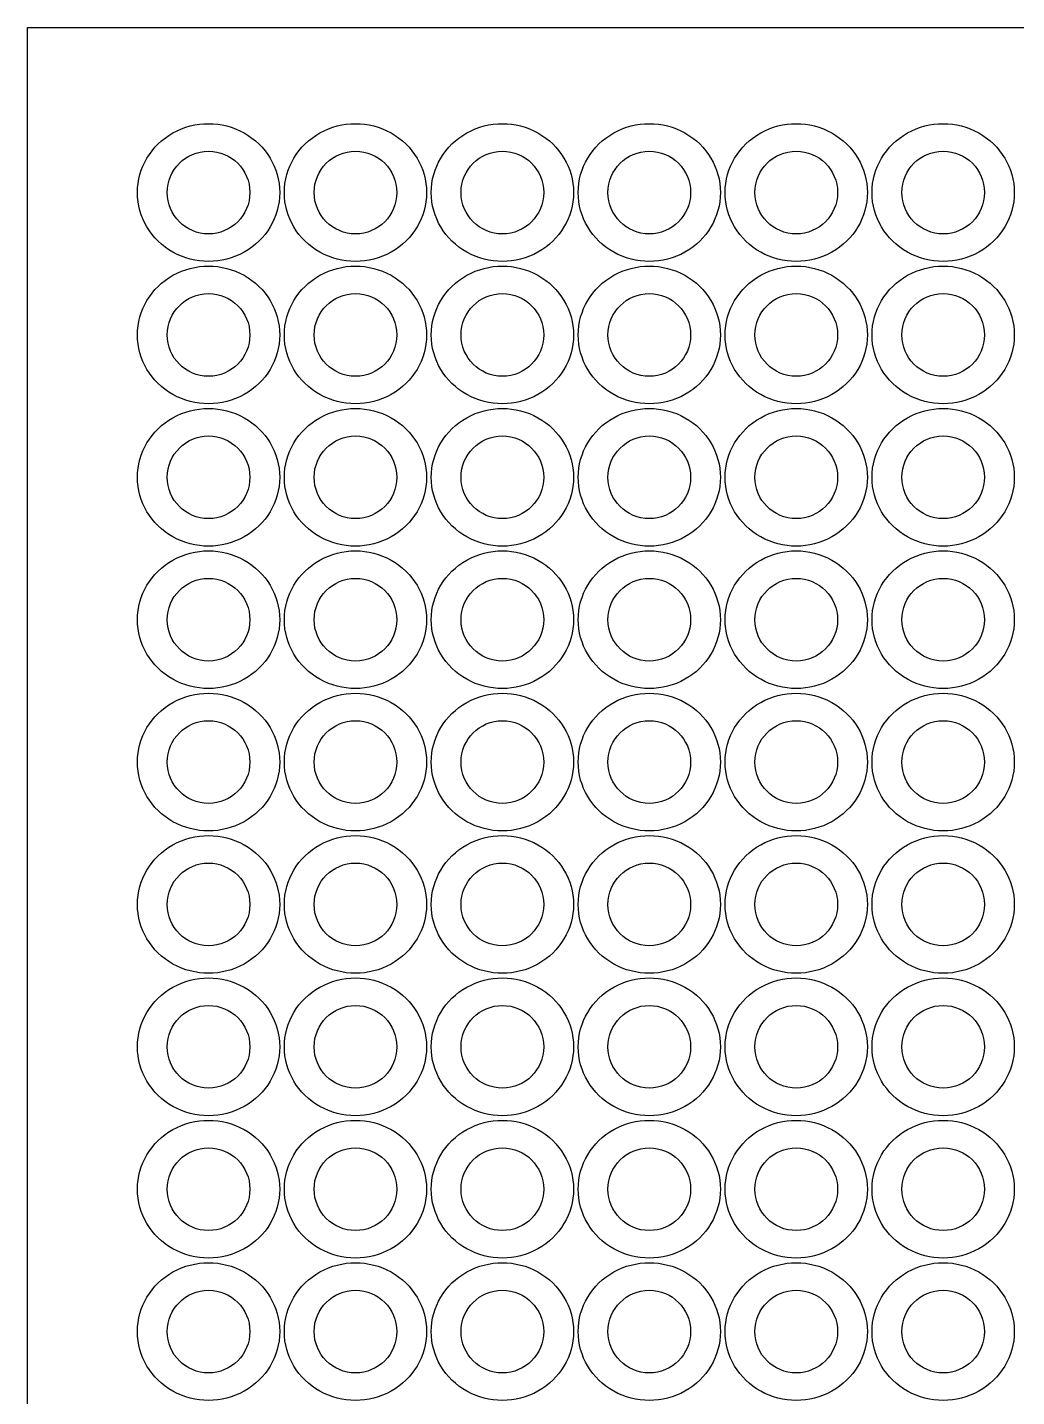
# Model space of a CAD drawing. Extents: x -40 to 224, y -344 to 113.
# Drawn here: x 25 to 132.7, y -193.2 to -44.1 of the extents above; entities that cross this region are included whole.
import ezdxf

# ---------------------------------------------------------------- set-up
doc = ezdxf.new("R2010")
doc.units = 0
doc.layers.add('Capa_1', color=7, linetype='CONTINUOUS')

msp = doc.modelspace()

# ---------------------------------------------------------------- linework, layer by layer
at = {"layer": 'Capa_1', "color": 7}
for points in [[(25, -44.12762), (224.46117, -44.12762), (224.46117, -343.5888), (25, -343.5888)], [(52.476584, -62.108214)], [(52.476584, -62.108214)], [(68.476584, -62.108214)], [(84.476584, -62.108214)], [(100.476584, -62.108214)], [(116.476584, -62.108214)], [(132.476584, -62.108214)], [(52.476584, -77.608214)], [(68.476584, -77.608214)], [(84.476584, -77.608214)], [(100.476584, -77.608214)], [(116.476584, -77.608214)], [(132.476584, -77.608214)], [(52.476584, -93.108214)], [(68.476584, -93.108214)], [(84.476584, -93.108214)], [(100.476584, -93.108214)], [(116.476584, -93.108214)], [(132.476584, -93.108214)], [(52.476584, -108.608214)], [(68.476584, -108.608214)], [(84.476584, -108.608214)], [(100.476584, -108.608214)], [(116.476584, -108.608214)], [(132.476584, -108.608214)], [(52.476584, -124.108214)], [(68.476584, -124.108214)], [(84.476584, -124.108214)], [(100.476584, -124.108214)], [(116.476584, -124.108214)], [(132.476584, -124.108214)], [(52.476584, -139.608214)], [(68.476584, -139.608214)], [(84.476584, -139.608214)], [(100.476584, -139.608214)], [(116.476584, -139.608214)], [(132.476584, -139.608214)], [(52.476584, -155.108214)], [(68.476584, -155.108214)], [(84.476584, -155.108214)], [(100.476584, -155.108214)], [(116.476584, -155.108214)], [(132.476584, -155.108214)], [(52.476584, -170.608214)], [(68.476584, -170.608214)], [(84.476584, -170.608214)], [(100.476584, -170.608214)], [(116.476584, -170.608214)], [(132.476584, -170.608214)], [(52.476584, -186.108214)], [(68.476584, -186.108214)], [(84.476584, -186.108214)], [(100.476584, -186.108214)], [(116.476584, -186.108214)], [(132.476584, -186.108214)]]:
    msp.add_lwpolyline(points, close=True, dxfattribs=at)
at = {"layer": 'Capa_1', "color": 5}
for points in [[(49.230584, -62.108214)], [(49.230584, -62.108214)], [(65.230584, -62.108214)], [(81.230584, -62.108214)], [(97.230584, -62.108214)], [(113.230584, -62.108214)], [(129.230584, -62.108214)], [(49.230584, -77.608214)], [(65.230584, -77.608214)], [(81.230584, -77.608214)], [(97.230584, -77.608214)], [(113.230584, -77.608214)], [(129.230584, -77.608214)], [(49.230584, -93.108214)], [(65.230584, -93.108214)], [(81.230584, -93.108214)], [(97.230584, -93.108214)], [(113.230584, -93.108214)], [(129.230584, -93.108214)], [(49.230584, -108.608214)], [(65.230584, -108.608214)], [(81.230584, -108.608214)], [(97.230584, -108.608214)], [(113.230584, -108.608214)], [(129.230584, -108.608214)], [(49.230584, -124.108214)], [(65.230584, -124.108214)], [(81.230584, -124.108214)], [(97.230584, -124.108214)], [(113.230584, -124.108214)], [(129.230584, -124.108214)], [(49.230584, -139.608214)], [(65.230584, -139.608214)], [(81.230584, -139.608214)], [(97.230584, -139.608214)], [(113.230584, -139.608214)], [(129.230584, -139.608214)], [(49.230584, -155.108214)], [(65.230584, -155.108214)], [(81.230584, -155.108214)], [(97.230584, -155.108214)], [(113.230584, -155.108214)], [(129.230584, -155.108214)], [(49.230584, -170.608214)], [(65.230584, -170.608214)], [(81.230584, -170.608214)], [(97.230584, -170.608214)], [(113.230584, -170.608214)], [(129.230584, -170.608214)], [(49.230584, -186.108214)], [(65.230584, -186.108214)], [(81.230584, -186.108214)], [(97.230584, -186.108214)], [(113.230584, -186.108214)], [(129.230584, -186.108214)]]:
    msp.add_lwpolyline(points, close=True, dxfattribs=at)
at = {"layer": 'Capa_1', "color": 7}
for points in [[(40.857583, -55.616486), (43.254204, -54.277455), (46.206963, -54.277455), (48.603584, -55.616486)], [(40.857583, -55.616486), (43.254204, -54.277455), (46.206963, -54.277455), (48.603584, -55.616486)], [(56.857583, -55.616486), (59.254204, -54.277455), (62.206963, -54.277455), (64.603584, -55.616486)], [(72.857583, -55.616486), (75.254204, -54.277455), (78.206963, -54.277455), (80.603584, -55.616486)], [(88.857583, -55.616486), (91.254204, -54.277455), (94.206963, -54.277455), (96.603584, -55.616486)], [(104.857583, -55.616486), (107.254204, -54.277455), (110.206963, -54.277455), (112.603584, -55.616486)], [(120.857583, -55.616486), (123.254204, -54.277455), (126.206963, -54.277455), (128.603584, -55.616486)], [(36.984583, -62.108214), (36.984583, -59.43015), (38.460962, -56.955518), (40.857583, -55.616486)], [(36.984583, -62.108214), (36.984583, -59.43015), (38.460962, -56.955518), (40.857583, -55.616486)], [(48.603584, -55.616486), (51.000205, -56.955518), (52.476584, -59.43015), (52.476584, -62.108214)], [(48.603584, -55.616486), (51.000205, -56.955518), (52.476584, -59.43015), (52.476584, -62.108214)], [(52.984583, -62.108214), (52.984583, -59.43015), (54.460962, -56.955518), (56.857583, -55.616486)], [(64.603584, -55.616486), (67.000205, -56.955518), (68.476584, -59.43015), (68.476584, -62.108214)], [(68.984583, -62.108214), (68.984583, -59.43015), (70.460962, -56.955518), (72.857583, -55.616486)], [(80.603584, -55.616486), (83.000205, -56.955518), (84.476584, -59.43015), (84.476584, -62.108214)], [(84.984583, -62.108214), (84.984583, -59.43015), (86.460962, -56.955518), (88.857583, -55.616486)], [(96.603584, -55.616486), (99.000205, -56.955518), (100.476584, -59.43015), (100.476584, -62.108214)], [(100.984583, -62.108214), (100.984583, -59.43015), (102.460962, -56.955518), (104.857583, -55.616486)], [(112.603584, -55.616486), (115.000205, -56.955518), (116.476584, -59.43015), (116.476584, -62.108214)], [(116.984583, -62.108214), (116.984583, -59.43015), (118.460962, -56.955518), (120.857583, -55.616486)], [(128.603584, -55.616486), (131.000205, -56.955518), (132.476584, -59.43015), (132.476584, -62.108214)], [(40.857583, -68.599941), (38.460962, -67.260909), (36.984583, -64.786277), (36.984583, -62.108214)], [(40.857583, -68.599941), (38.460962, -67.260909), (36.984583, -64.786277), (36.984583, -62.108214)], [(52.476584, -62.108214), (52.476584, -64.786277), (51.000205, -67.260909), (48.603584, -68.599941)], [(52.476584, -62.108214), (52.476584, -64.786277), (51.000205, -67.260909), (48.603584, -68.599941)], [(56.857583, -68.599941), (54.460962, -67.260909), (52.984583, -64.786277), (52.984583, -62.108214)], [(68.476584, -62.108214), (68.476584, -64.786277), (67.000205, -67.260909), (64.603584, -68.599941)], [(72.857583, -68.599941), (70.460962, -67.260909), (68.984583, -64.786277), (68.984583, -62.108214)], [(84.476584, -62.108214), (84.476584, -64.786277), (83.000205, -67.260909), (80.603584, -68.599941)], [(88.857583, -68.599941), (86.460962, -67.260909), (84.984583, -64.786277), (84.984583, -62.108214)], [(100.476584, -62.108214), (100.476584, -64.786277), (99.000205, -67.260909), (96.603584, -68.599941)], [(104.857583, -68.599941), (102.460962, -67.260909), (100.984583, -64.786277), (100.984583, -62.108214)], [(116.476584, -62.108214), (116.476584, -64.786277), (115.000205, -67.260909), (112.603584, -68.599941)], [(120.857583, -68.599941), (118.460962, -67.260909), (116.984583, -64.786277), (116.984583, -62.108214)], [(132.476584, -62.108214), (132.476584, -64.786277), (131.000205, -67.260909), (128.603584, -68.599941)], [(48.603584, -68.599941), (46.206963, -69.938972), (43.254204, -69.938972), (40.857583, -68.599941)], [(48.603584, -68.599941), (46.206963, -69.938972), (43.254204, -69.938972), (40.857583, -68.599941)], [(40.857583, -71.116486), (43.254204, -69.777455), (46.206963, -69.777455), (48.603584, -71.116486)], [(64.603584, -68.599941), (62.206963, -69.938972), (59.254204, -69.938972), (56.857583, -68.599941)], [(56.857583, -71.116486), (59.254204, -69.777455), (62.206963, -69.777455), (64.603584, -71.116486)], [(80.603584, -68.599941), (78.206963, -69.938972), (75.254204, -69.938972), (72.857583, -68.599941)], [(72.857583, -71.116486), (75.254204, -69.777455), (78.206963, -69.777455), (80.603584, -71.116486)], [(96.603584, -68.599941), (94.206963, -69.938972), (91.254204, -69.938972), (88.857583, -68.599941)], [(88.857583, -71.116486), (91.254204, -69.777455), (94.206963, -69.777455), (96.603584, -71.116486)], [(112.603584, -68.599941), (110.206963, -69.938972), (107.254204, -69.938972), (104.857583, -68.599941)], [(104.857583, -71.116486), (107.254204, -69.777455), (110.206963, -69.777455), (112.603584, -71.116486)], [(128.603584, -68.599941), (126.206963, -69.938972), (123.254204, -69.938972), (120.857583, -68.599941)], [(120.857583, -71.116486), (123.254204, -69.777455), (126.206963, -69.777455), (128.603584, -71.116486)], [(36.984583, -77.608214), (36.984583, -74.93015), (38.460962, -72.455518), (40.857583, -71.116486)], [(48.603584, -71.116486), (51.000205, -72.455518), (52.476584, -74.93015), (52.476584, -77.608214)], [(52.984583, -77.608214), (52.984583, -74.93015), (54.460962, -72.455518), (56.857583, -71.116486)], [(64.603584, -71.116486), (67.000205, -72.455518), (68.476584, -74.93015), (68.476584, -77.608214)], [(68.984583, -77.608214), (68.984583, -74.93015), (70.460962, -72.455518), (72.857583, -71.116486)], [(80.603584, -71.116486), (83.000205, -72.455518), (84.476584, -74.93015), (84.476584, -77.608214)], [(84.984583, -77.608214), (84.984583, -74.93015), (86.460962, -72.455518), (88.857583, -71.116486)], [(96.603584, -71.116486), (99.000205, -72.455518), (100.476584, -74.93015), (100.476584, -77.608214)], [(100.984583, -77.608214), (100.984583, -74.93015), (102.460962, -72.455518), (104.857583, -71.116486)], [(112.603584, -71.116486), (115.000205, -72.455518), (116.476584, -74.93015), (116.476584, -77.608214)], [(116.984583, -77.608214), (116.984583, -74.93015), (118.460962, -72.455518), (120.857583, -71.116486)], [(128.603584, -71.116486), (131.000205, -72.455518), (132.476584, -74.93015), (132.476584, -77.608214)], [(40.857583, -84.099941), (38.460962, -82.760909), (36.984583, -80.286277), (36.984583, -77.608214)], [(52.476584, -77.608214), (52.476584, -80.286277), (51.000205, -82.760909), (48.603584, -84.099941)], [(56.857583, -84.099941), (54.460962, -82.760909), (52.984583, -80.286277), (52.984583, -77.608214)], [(68.476584, -77.608214), (68.476584, -80.286277), (67.000205, -82.760909), (64.603584, -84.099941)], [(72.857583, -84.099941), (70.460962, -82.760909), (68.984583, -80.286277), (68.984583, -77.608214)], [(84.476584, -77.608214), (84.476584, -80.286277), (83.000205, -82.760909), (80.603584, -84.099941)], [(88.857583, -84.099941), (86.460962, -82.760909), (84.984583, -80.286277), (84.984583, -77.608214)], [(100.476584, -77.608214), (100.476584, -80.286277), (99.000205, -82.760909), (96.603584, -84.099941)], [(104.857583, -84.099941), (102.460962, -82.760909), (100.984583, -80.286277), (100.984583, -77.608214)], [(116.476584, -77.608214), (116.476584, -80.286277), (115.000205, -82.760909), (112.603584, -84.099941)], [(120.857583, -84.099941), (118.460962, -82.760909), (116.984583, -80.286277), (116.984583, -77.608214)], [(132.476584, -77.608214), (132.476584, -80.286277), (131.000205, -82.760909), (128.603584, -84.099941)], [(48.603584, -84.099941), (46.206963, -85.438972), (43.254204, -85.438972), (40.857583, -84.099941)], [(64.603584, -84.099941), (62.206963, -85.438972), (59.254204, -85.438972), (56.857583, -84.099941)], [(80.603584, -84.099941), (78.206963, -85.438972), (75.254204, -85.438972), (72.857583, -84.099941)], [(96.603584, -84.099941), (94.206963, -85.438972), (91.254204, -85.438972), (88.857583, -84.099941)], [(112.603584, -84.099941), (110.206963, -85.438972), (107.254204, -85.438972), (104.857583, -84.099941)], [(128.603584, -84.099941), (126.206963, -85.438972), (123.254204, -85.438972), (120.857583, -84.099941)], [(40.857583, -86.616486), (43.254204, -85.277455), (46.206963, -85.277455), (48.603584, -86.616486)], [(56.857583, -86.616486), (59.254204, -85.277455), (62.206963, -85.277455), (64.603584, -86.616486)], [(72.857583, -86.616486), (75.254204, -85.277455), (78.206963, -85.277455), (80.603584, -86.616486)], [(88.857583, -86.616486), (91.254204, -85.277455), (94.206963, -85.277455), (96.603584, -86.616486)], [(104.857583, -86.616486), (107.254204, -85.277455), (110.206963, -85.277455), (112.603584, -86.616486)], [(120.857583, -86.616486), (123.254204, -85.277455), (126.206963, -85.277455), (128.603584, -86.616486)], [(36.984583, -93.108214), (36.984583, -90.43015), (38.460962, -87.955518), (40.857583, -86.616486)], [(48.603584, -86.616486), (51.000205, -87.955518), (52.476584, -90.43015), (52.476584, -93.108214)], [(52.984583, -93.108214), (52.984583, -90.43015), (54.460962, -87.955518), (56.857583, -86.616486)], [(64.603584, -86.616486), (67.000205, -87.955518), (68.476584, -90.43015), (68.476584, -93.108214)], [(68.984583, -93.108214), (68.984583, -90.43015), (70.460962, -87.955518), (72.857583, -86.616486)], [(80.603584, -86.616486), (83.000205, -87.955518), (84.476584, -90.43015), (84.476584, -93.108214)], [(84.984583, -93.108214), (84.984583, -90.43015), (86.460962, -87.955518), (88.857583, -86.616486)], [(96.603584, -86.616486), (99.000205, -87.955518), (100.476584, -90.43015), (100.476584, -93.108214)], [(100.984583, -93.108214), (100.984583, -90.43015), (102.460962, -87.955518), (104.857583, -86.616486)], [(112.603584, -86.616486), (115.000205, -87.955518), (116.476584, -90.43015), (116.476584, -93.108214)], [(116.984583, -93.108214), (116.984583, -90.43015), (118.460962, -87.955518), (120.857583, -86.616486)], [(128.603584, -86.616486), (131.000205, -87.955518), (132.476584, -90.43015), (132.476584, -93.108214)], [(40.857583, -99.599941), (38.460962, -98.260909), (36.984583, -95.786277), (36.984583, -93.108214)], [(52.476584, -93.108214), (52.476584, -95.786277), (51.000205, -98.260909), (48.603584, -99.599941)], [(56.857583, -99.599941), (54.460962, -98.260909), (52.984583, -95.786277), (52.984583, -93.108214)], [(68.476584, -93.108214), (68.476584, -95.786277), (67.000205, -98.260909), (64.603584, -99.599941)], [(72.857583, -99.599941), (70.460962, -98.260909), (68.984583, -95.786277), (68.984583, -93.108214)], [(84.476584, -93.108214), (84.476584, -95.786277), (83.000205, -98.260909), (80.603584, -99.599941)], [(88.857583, -99.599941), (86.460962, -98.260909), (84.984583, -95.786277), (84.984583, -93.108214)], [(100.476584, -93.108214), (100.476584, -95.786277), (99.000205, -98.260909), (96.603584, -99.599941)], [(104.857583, -99.599941), (102.460962, -98.260909), (100.984583, -95.786277), (100.984583, -93.108214)], [(116.476584, -93.108214), (116.476584, -95.786277), (115.000205, -98.260909), (112.603584, -99.599941)], [(120.857583, -99.599941), (118.460962, -98.260909), (116.984583, -95.786277), (116.984583, -93.108214)], [(132.476584, -93.108214), (132.476584, -95.786277), (131.000205, -98.260909), (128.603584, -99.599941)], [(48.603584, -99.599941), (46.206963, -100.938972), (43.254204, -100.938972), (40.857583, -99.599941)], [(64.603584, -99.599941), (62.206963, -100.938972), (59.254204, -100.938972), (56.857583, -99.599941)], [(80.603584, -99.599941), (78.206963, -100.938972), (75.254204, -100.938972), (72.857583, -99.599941)], [(96.603584, -99.599941), (94.206963, -100.938972), (91.254204, -100.938972), (88.857583, -99.599941)], [(112.603584, -99.599941), (110.206963, -100.938972), (107.254204, -100.938972), (104.857583, -99.599941)], [(128.603584, -99.599941), (126.206963, -100.938972), (123.254204, -100.938972), (120.857583, -99.599941)], [(40.857583, -102.116486), (43.254204, -100.777455), (46.206963, -100.777455), (48.603584, -102.116486)], [(56.857583, -102.116486), (59.254204, -100.777455), (62.206963, -100.777455), (64.603584, -102.116486)], [(72.857583, -102.116486), (75.254204, -100.777455), (78.206963, -100.777455), (80.603584, -102.116486)], [(88.857583, -102.116486), (91.254204, -100.777455), (94.206963, -100.777455), (96.603584, -102.116486)], [(104.857583, -102.116486), (107.254204, -100.777455), (110.206963, -100.777455), (112.603584, -102.116486)], [(120.857583, -102.116486), (123.254204, -100.777455), (126.206963, -100.777455), (128.603584, -102.116486)], [(36.984583, -108.608214), (36.984583, -105.93015), (38.460962, -103.455518), (40.857583, -102.116486)], [(48.603584, -102.116486), (51.000205, -103.455518), (52.476584, -105.93015), (52.476584, -108.608214)], [(52.984583, -108.608214), (52.984583, -105.93015), (54.460962, -103.455518), (56.857583, -102.116486)], [(64.603584, -102.116486), (67.000205, -103.455518), (68.476584, -105.93015), (68.476584, -108.608214)], [(68.984583, -108.608214), (68.984583, -105.93015), (70.460962, -103.455518), (72.857583, -102.116486)], [(80.603584, -102.116486), (83.000205, -103.455518), (84.476584, -105.93015), (84.476584, -108.608214)], [(84.984583, -108.608214), (84.984583, -105.93015), (86.460962, -103.455518), (88.857583, -102.116486)], [(96.603584, -102.116486), (99.000205, -103.455518), (100.476584, -105.93015), (100.476584, -108.608214)], [(100.984583, -108.608214), (100.984583, -105.93015), (102.460962, -103.455518), (104.857583, -102.116486)], [(112.603584, -102.116486), (115.000205, -103.455518), (116.476584, -105.93015), (116.476584, -108.608214)], [(116.984583, -108.608214), (116.984583, -105.93015), (118.460962, -103.455518), (120.857583, -102.116486)], [(128.603584, -102.116486), (131.000205, -103.455518), (132.476584, -105.93015), (132.476584, -108.608214)], [(40.857583, -115.099941), (38.460962, -113.760909), (36.984583, -111.286277), (36.984583, -108.608214)], [(52.476584, -108.608214), (52.476584, -111.286277), (51.000205, -113.760909), (48.603584, -115.099941)], [(56.857583, -115.099941), (54.460962, -113.760909), (52.984583, -111.286277), (52.984583, -108.608214)], [(68.476584, -108.608214), (68.476584, -111.286277), (67.000205, -113.760909), (64.603584, -115.099941)], [(72.857583, -115.099941), (70.460962, -113.760909), (68.984583, -111.286277), (68.984583, -108.608214)], [(84.476584, -108.608214), (84.476584, -111.286277), (83.000205, -113.760909), (80.603584, -115.099941)], [(88.857583, -115.099941), (86.460962, -113.760909), (84.984583, -111.286277), (84.984583, -108.608214)], [(100.476584, -108.608214), (100.476584, -111.286277), (99.000205, -113.760909), (96.603584, -115.099941)], [(104.857583, -115.099941), (102.460962, -113.760909), (100.984583, -111.286277), (100.984583, -108.608214)], [(116.476584, -108.608214), (116.476584, -111.286277), (115.000205, -113.760909), (112.603584, -115.099941)], [(120.857583, -115.099941), (118.460962, -113.760909), (116.984583, -111.286277), (116.984583, -108.608214)], [(132.476584, -108.608214), (132.476584, -111.286277), (131.000205, -113.760909), (128.603584, -115.099941)], [(48.603584, -115.099941), (46.206963, -116.438972), (43.254204, -116.438972), (40.857583, -115.099941)], [(64.603584, -115.099941), (62.206963, -116.438972), (59.254204, -116.438972), (56.857583, -115.099941)], [(80.603584, -115.099941), (78.206963, -116.438972), (75.254204, -116.438972), (72.857583, -115.099941)], [(96.603584, -115.099941), (94.206963, -116.438972), (91.254204, -116.438972), (88.857583, -115.099941)], [(112.603584, -115.099941), (110.206963, -116.438972), (107.254204, -116.438972), (104.857583, -115.099941)], [(128.603584, -115.099941), (126.206963, -116.438972), (123.254204, -116.438972), (120.857583, -115.099941)], [(36.984583, -124.108214), (36.984583, -121.43015), (38.460962, -118.955518), (40.857583, -117.616486)], [(40.857583, -117.616486), (43.254204, -116.277455), (46.206963, -116.277455), (48.603584, -117.616486)], [(48.603584, -117.616486), (51.000205, -118.955518), (52.476584, -121.43015), (52.476584, -124.108214)], [(52.984583, -124.108214), (52.984583, -121.43015), (54.460962, -118.955518), (56.857583, -117.616486)], [(56.857583, -117.616486), (59.254204, -116.277455), (62.206963, -116.277455), (64.603584, -117.616486)], [(64.603584, -117.616486), (67.000205, -118.955518), (68.476584, -121.43015), (68.476584, -124.108214)], [(68.984583, -124.108214), (68.984583, -121.43015), (70.460962, -118.955518), (72.857583, -117.616486)], [(72.857583, -117.616486), (75.254204, -116.277455), (78.206963, -116.277455), (80.603584, -117.616486)], [(80.603584, -117.616486), (83.000205, -118.955518), (84.476584, -121.43015), (84.476584, -124.108214)], [(84.984583, -124.108214), (84.984583, -121.43015), (86.460962, -118.955518), (88.857583, -117.616486)], [(88.857583, -117.616486), (91.254204, -116.277455), (94.206963, -116.277455), (96.603584, -117.616486)], [(96.603584, -117.616486), (99.000205, -118.955518), (100.476584, -121.43015), (100.476584, -124.108214)], [(100.984583, -124.108214), (100.984583, -121.43015), (102.460962, -118.955518), (104.857583, -117.616486)], [(104.857583, -117.616486), (107.254204, -116.277455), (110.206963, -116.277455), (112.603584, -117.616486)], [(112.603584, -117.616486), (115.000205, -118.955518), (116.476584, -121.43015), (116.476584, -124.108214)], [(116.984583, -124.108214), (116.984583, -121.43015), (118.460962, -118.955518), (120.857583, -117.616486)], [(120.857583, -117.616486), (123.254204, -116.277455), (126.206963, -116.277455), (128.603584, -117.616486)], [(128.603584, -117.616486), (131.000205, -118.955518), (132.476584, -121.43015), (132.476584, -124.108214)], [(40.857583, -130.599941), (38.460962, -129.260909), (36.984583, -126.786277), (36.984583, -124.108214)], [(52.476584, -124.108214), (52.476584, -126.786277), (51.000205, -129.260909), (48.603584, -130.599941)], [(56.857583, -130.599941), (54.460962, -129.260909), (52.984583, -126.786277), (52.984583, -124.108214)], [(68.476584, -124.108214), (68.476584, -126.786277), (67.000205, -129.260909), (64.603584, -130.599941)], [(72.857583, -130.599941), (70.460962, -129.260909), (68.984583, -126.786277), (68.984583, -124.108214)], [(84.476584, -124.108214), (84.476584, -126.786277), (83.000205, -129.260909), (80.603584, -130.599941)], [(88.857583, -130.599941), (86.460962, -129.260909), (84.984583, -126.786277), (84.984583, -124.108214)], [(100.476584, -124.108214), (100.476584, -126.786277), (99.000205, -129.260909), (96.603584, -130.599941)], [(104.857583, -130.599941), (102.460962, -129.260909), (100.984583, -126.786277), (100.984583, -124.108214)], [(116.476584, -124.108214), (116.476584, -126.786277), (115.000205, -129.260909), (112.603584, -130.599941)], [(120.857583, -130.599941), (118.460962, -129.260909), (116.984583, -126.786277), (116.984583, -124.108214)], [(132.476584, -124.108214), (132.476584, -126.786277), (131.000205, -129.260909), (128.603584, -130.599941)], [(48.603584, -130.599941), (46.206963, -131.938972), (43.254204, -131.938972), (40.857583, -130.599941)], [(64.603584, -130.599941), (62.206963, -131.938972), (59.254204, -131.938972), (56.857583, -130.599941)], [(80.603584, -130.599941), (78.206963, -131.938972), (75.254204, -131.938972), (72.857583, -130.599941)], [(96.603584, -130.599941), (94.206963, -131.938972), (91.254204, -131.938972), (88.857583, -130.599941)], [(112.603584, -130.599941), (110.206963, -131.938972), (107.254204, -131.938972), (104.857583, -130.599941)], [(128.603584, -130.599941), (126.206963, -131.938972), (123.254204, -131.938972), (120.857583, -130.599941)], [(40.857583, -133.116486), (43.254204, -131.777455), (46.206963, -131.777455), (48.603584, -133.116486)], [(56.857583, -133.116486), (59.254204, -131.777455), (62.206963, -131.777455), (64.603584, -133.116486)], [(72.857583, -133.116486), (75.254204, -131.777455), (78.206963, -131.777455), (80.603584, -133.116486)], [(88.857583, -133.116486), (91.254204, -131.777455), (94.206963, -131.777455), (96.603584, -133.116486)], [(104.857583, -133.116486), (107.254204, -131.777455), (110.206963, -131.777455), (112.603584, -133.116486)], [(120.857583, -133.116486), (123.254204, -131.777455), (126.206963, -131.777455), (128.603584, -133.116486)], [(36.984583, -139.608214), (36.984583, -136.93015), (38.460962, -134.455518), (40.857583, -133.116486)], [(48.603584, -133.116486), (51.000205, -134.455518), (52.476584, -136.93015), (52.476584, -139.608214)], [(52.984583, -139.608214), (52.984583, -136.93015), (54.460962, -134.455518), (56.857583, -133.116486)], [(64.603584, -133.116486), (67.000205, -134.455518), (68.476584, -136.93015), (68.476584, -139.608214)], [(68.984583, -139.608214), (68.984583, -136.93015), (70.460962, -134.455518), (72.857583, -133.116486)], [(80.603584, -133.116486), (83.000205, -134.455518), (84.476584, -136.93015), (84.476584, -139.608214)], [(84.984583, -139.608214), (84.984583, -136.93015), (86.460962, -134.455518), (88.857583, -133.116486)], [(96.603584, -133.116486), (99.000205, -134.455518), (100.476584, -136.93015), (100.476584, -139.608214)], [(100.984583, -139.608214), (100.984583, -136.93015), (102.460962, -134.455518), (104.857583, -133.116486)], [(112.603584, -133.116486), (115.000205, -134.455518), (116.476584, -136.93015), (116.476584, -139.608214)], [(116.984583, -139.608214), (116.984583, -136.93015), (118.460962, -134.455518), (120.857583, -133.116486)], [(128.603584, -133.116486), (131.000205, -134.455518), (132.476584, -136.93015), (132.476584, -139.608214)], [(40.857583, -146.099941), (38.460962, -144.760909), (36.984583, -142.286277), (36.984583, -139.608214)], [(52.476584, -139.608214), (52.476584, -142.286277), (51.000205, -144.760909), (48.603584, -146.099941)], [(56.857583, -146.099941), (54.460962, -144.760909), (52.984583, -142.286277), (52.984583, -139.608214)], [(68.476584, -139.608214), (68.476584, -142.286277), (67.000205, -144.760909), (64.603584, -146.099941)], [(72.857583, -146.099941), (70.460962, -144.760909), (68.984583, -142.286277), (68.984583, -139.608214)], [(84.476584, -139.608214), (84.476584, -142.286277), (83.000205, -144.760909), (80.603584, -146.099941)], [(88.857583, -146.099941), (86.460962, -144.760909), (84.984583, -142.286277), (84.984583, -139.608214)], [(100.476584, -139.608214), (100.476584, -142.286277), (99.000205, -144.760909), (96.603584, -146.099941)], [(104.857583, -146.099941), (102.460962, -144.760909), (100.984583, -142.286277), (100.984583, -139.608214)], [(116.476584, -139.608214), (116.476584, -142.286277), (115.000205, -144.760909), (112.603584, -146.099941)], [(120.857583, -146.099941), (118.460962, -144.760909), (116.984583, -142.286277), (116.984583, -139.608214)], [(132.476584, -139.608214), (132.476584, -142.286277), (131.000205, -144.760909), (128.603584, -146.099941)], [(48.603584, -146.099941), (46.206963, -147.438972), (43.254204, -147.438972), (40.857583, -146.099941)], [(40.857583, -148.616486), (43.254204, -147.277455), (46.206963, -147.277455), (48.603584, -148.616486)], [(64.603584, -146.099941), (62.206963, -147.438972), (59.254204, -147.438972), (56.857583, -146.099941)], [(56.857583, -148.616486), (59.254204, -147.277455), (62.206963, -147.277455), (64.603584, -148.616486)], [(80.603584, -146.099941), (78.206963, -147.438972), (75.254204, -147.438972), (72.857583, -146.099941)], [(72.857583, -148.616486), (75.254204, -147.277455), (78.206963, -147.277455), (80.603584, -148.616486)], [(96.603584, -146.099941), (94.206963, -147.438972), (91.254204, -147.438972), (88.857583, -146.099941)], [(88.857583, -148.616486), (91.254204, -147.277455), (94.206963, -147.277455), (96.603584, -148.616486)], [(112.603584, -146.099941), (110.206963, -147.438972), (107.254204, -147.438972), (104.857583, -146.099941)], [(104.857583, -148.616486), (107.254204, -147.277455), (110.206963, -147.277455), (112.603584, -148.616486)], [(128.603584, -146.099941), (126.206963, -147.438972), (123.254204, -147.438972), (120.857583, -146.099941)], [(120.857583, -148.616486), (123.254204, -147.277455), (126.206963, -147.277455), (128.603584, -148.616486)], [(36.984583, -155.108214), (36.984583, -152.43015), (38.460962, -149.955518), (40.857583, -148.616486)], [(48.603584, -148.616486), (51.000205, -149.955518), (52.476584, -152.43015), (52.476584, -155.108214)], [(52.984583, -155.108214), (52.984583, -152.43015), (54.460962, -149.955518), (56.857583, -148.616486)], [(64.603584, -148.616486), (67.000205, -149.955518), (68.476584, -152.43015), (68.476584, -155.108214)], [(68.984583, -155.108214), (68.984583, -152.43015), (70.460962, -149.955518), (72.857583, -148.616486)], [(80.603584, -148.616486), (83.000205, -149.955518), (84.476584, -152.43015), (84.476584, -155.108214)], [(84.984583, -155.108214), (84.984583, -152.43015), (86.460962, -149.955518), (88.857583, -148.616486)], [(96.603584, -148.616486), (99.000205, -149.955518), (100.476584, -152.43015), (100.476584, -155.108214)], [(100.984583, -155.108214), (100.984583, -152.43015), (102.460962, -149.955518), (104.857583, -148.616486)], [(112.603584, -148.616486), (115.000205, -149.955518), (116.476584, -152.43015), (116.476584, -155.108214)], [(116.984583, -155.108214), (116.984583, -152.43015), (118.460962, -149.955518), (120.857583, -148.616486)], [(128.603584, -148.616486), (131.000205, -149.955518), (132.476584, -152.43015), (132.476584, -155.108214)], [(40.857583, -161.599941), (38.460962, -160.260909), (36.984583, -157.786277), (36.984583, -155.108214)], [(52.476584, -155.108214), (52.476584, -157.786277), (51.000205, -160.260909), (48.603584, -161.599941)], [(56.857583, -161.599941), (54.460962, -160.260909), (52.984583, -157.786277), (52.984583, -155.108214)], [(68.476584, -155.108214), (68.476584, -157.786277), (67.000205, -160.260909), (64.603584, -161.599941)], [(72.857583, -161.599941), (70.460962, -160.260909), (68.984583, -157.786277), (68.984583, -155.108214)], [(84.476584, -155.108214), (84.476584, -157.786277), (83.000205, -160.260909), (80.603584, -161.599941)], [(88.857583, -161.599941), (86.460962, -160.260909), (84.984583, -157.786277), (84.984583, -155.108214)], [(100.476584, -155.108214), (100.476584, -157.786277), (99.000205, -160.260909), (96.603584, -161.599941)], [(104.857583, -161.599941), (102.460962, -160.260909), (100.984583, -157.786277), (100.984583, -155.108214)], [(116.476584, -155.108214), (116.476584, -157.786277), (115.000205, -160.260909), (112.603584, -161.599941)], [(120.857583, -161.599941), (118.460962, -160.260909), (116.984583, -157.786277), (116.984583, -155.108214)], [(132.476584, -155.108214), (132.476584, -157.786277), (131.000205, -160.260909), (128.603584, -161.599941)], [(48.603584, -161.599941), (46.206963, -162.938972), (43.254204, -162.938972), (40.857583, -161.599941)], [(64.603584, -161.599941), (62.206963, -162.938972), (59.254204, -162.938972), (56.857583, -161.599941)], [(80.603584, -161.599941), (78.206963, -162.938972), (75.254204, -162.938972), (72.857583, -161.599941)], [(96.603584, -161.599941), (94.206963, -162.938972), (91.254204, -162.938972), (88.857583, -161.599941)], [(112.603584, -161.599941), (110.206963, -162.938972), (107.254204, -162.938972), (104.857583, -161.599941)], [(128.603584, -161.599941), (126.206963, -162.938972), (123.254204, -162.938972), (120.857583, -161.599941)], [(40.857583, -164.116486), (43.254204, -162.777455), (46.206963, -162.777455), (48.603584, -164.116486)], [(56.857583, -164.116486), (59.254204, -162.777455), (62.206963, -162.777455), (64.603584, -164.116486)], [(72.857583, -164.116486), (75.254204, -162.777455), (78.206963, -162.777455), (80.603584, -164.116486)], [(88.857583, -164.116486), (91.254204, -162.777455), (94.206963, -162.777455), (96.603584, -164.116486)], [(104.857583, -164.116486), (107.254204, -162.777455), (110.206963, -162.777455), (112.603584, -164.116486)], [(120.857583, -164.116486), (123.254204, -162.777455), (126.206963, -162.777455), (128.603584, -164.116486)], [(36.984583, -170.608214), (36.984583, -167.93015), (38.460962, -165.455518), (40.857583, -164.116486)], [(48.603584, -164.116486), (51.000205, -165.455518), (52.476584, -167.93015), (52.476584, -170.608214)], [(52.984583, -170.608214), (52.984583, -167.93015), (54.460962, -165.455518), (56.857583, -164.116486)], [(64.603584, -164.116486), (67.000205, -165.455518), (68.476584, -167.93015), (68.476584, -170.608214)], [(68.984583, -170.608214), (68.984583, -167.93015), (70.460962, -165.455518), (72.857583, -164.116486)], [(80.603584, -164.116486), (83.000205, -165.455518), (84.476584, -167.93015), (84.476584, -170.608214)], [(84.984583, -170.608214), (84.984583, -167.93015), (86.460962, -165.455518), (88.857583, -164.116486)], [(96.603584, -164.116486), (99.000205, -165.455518), (100.476584, -167.93015), (100.476584, -170.608214)], [(100.984583, -170.608214), (100.984583, -167.93015), (102.460962, -165.455518), (104.857583, -164.116486)], [(112.603584, -164.116486), (115.000205, -165.455518), (116.476584, -167.93015), (116.476584, -170.608214)], [(116.984583, -170.608214), (116.984583, -167.93015), (118.460962, -165.455518), (120.857583, -164.116486)], [(128.603584, -164.116486), (131.000205, -165.455518), (132.476584, -167.93015), (132.476584, -170.608214)], [(40.857583, -177.099941), (38.460962, -175.760909), (36.984583, -173.286277), (36.984583, -170.608214)], [(52.476584, -170.608214), (52.476584, -173.286277), (51.000205, -175.760909), (48.603584, -177.099941)], [(56.857583, -177.099941), (54.460962, -175.760909), (52.984583, -173.286277), (52.984583, -170.608214)], [(68.476584, -170.608214), (68.476584, -173.286277), (67.000205, -175.760909), (64.603584, -177.099941)], [(72.857583, -177.099941), (70.460962, -175.760909), (68.984583, -173.286277), (68.984583, -170.608214)], [(84.476584, -170.608214), (84.476584, -173.286277), (83.000205, -175.760909), (80.603584, -177.099941)], [(88.857583, -177.099941), (86.460962, -175.760909), (84.984583, -173.286277), (84.984583, -170.608214)], [(100.476584, -170.608214), (100.476584, -173.286277), (99.000205, -175.760909), (96.603584, -177.099941)], [(104.857583, -177.099941), (102.460962, -175.760909), (100.984583, -173.286277), (100.984583, -170.608214)], [(116.476584, -170.608214), (116.476584, -173.286277), (115.000205, -175.760909), (112.603584, -177.099941)], [(120.857583, -177.099941), (118.460962, -175.760909), (116.984583, -173.286277), (116.984583, -170.608214)], [(132.476584, -170.608214), (132.476584, -173.286277), (131.000205, -175.760909), (128.603584, -177.099941)], [(48.603584, -177.099941), (46.206963, -178.438972), (43.254204, -178.438972), (40.857583, -177.099941)], [(64.603584, -177.099941), (62.206963, -178.438972), (59.254204, -178.438972), (56.857583, -177.099941)], [(80.603584, -177.099941), (78.206963, -178.438972), (75.254204, -178.438972), (72.857583, -177.099941)], [(96.603584, -177.099941), (94.206963, -178.438972), (91.254204, -178.438972), (88.857583, -177.099941)], [(112.603584, -177.099941), (110.206963, -178.438972), (107.254204, -178.438972), (104.857583, -177.099941)], [(128.603584, -177.099941), (126.206963, -178.438972), (123.254204, -178.438972), (120.857583, -177.099941)], [(40.857583, -179.616486), (43.254204, -178.277455), (46.206963, -178.277455), (48.603584, -179.616486)], [(56.857583, -179.616486), (59.254204, -178.277455), (62.206963, -178.277455), (64.603584, -179.616486)], [(72.857583, -179.616486), (75.254204, -178.277455), (78.206963, -178.277455), (80.603584, -179.616486)], [(88.857583, -179.616486), (91.254204, -178.277455), (94.206963, -178.277455), (96.603584, -179.616486)], [(104.857583, -179.616486), (107.254204, -178.277455), (110.206963, -178.277455), (112.603584, -179.616486)], [(120.857583, -179.616486), (123.254204, -178.277455), (126.206963, -178.277455), (128.603584, -179.616486)], [(36.984583, -186.108214), (36.984583, -183.43015), (38.460962, -180.955518), (40.857583, -179.616486)], [(48.603584, -179.616486), (51.000205, -180.955518), (52.476584, -183.43015), (52.476584, -186.108214)], [(52.984583, -186.108214), (52.984583, -183.43015), (54.460962, -180.955518), (56.857583, -179.616486)], [(64.603584, -179.616486), (67.000205, -180.955518), (68.476584, -183.43015), (68.476584, -186.108214)], [(68.984583, -186.108214), (68.984583, -183.43015), (70.460962, -180.955518), (72.857583, -179.616486)], [(80.603584, -179.616486), (83.000205, -180.955518), (84.476584, -183.43015), (84.476584, -186.108214)], [(84.984583, -186.108214), (84.984583, -183.43015), (86.460962, -180.955518), (88.857583, -179.616486)], [(96.603584, -179.616486), (99.000205, -180.955518), (100.476584, -183.43015), (100.476584, -186.108214)], [(100.984583, -186.108214), (100.984583, -183.43015), (102.460962, -180.955518), (104.857583, -179.616486)], [(112.603584, -179.616486), (115.000205, -180.955518), (116.476584, -183.43015), (116.476584, -186.108214)], [(116.984583, -186.108214), (116.984583, -183.43015), (118.460962, -180.955518), (120.857583, -179.616486)], [(128.603584, -179.616486), (131.000205, -180.955518), (132.476584, -183.43015), (132.476584, -186.108214)], [(40.857583, -192.599941), (38.460962, -191.260909), (36.984583, -188.786277), (36.984583, -186.108214)], [(52.476584, -186.108214), (52.476584, -188.786277), (51.000205, -191.260909), (48.603584, -192.599941)], [(56.857583, -192.599941), (54.460962, -191.260909), (52.984583, -188.786277), (52.984583, -186.108214)], [(68.476584, -186.108214), (68.476584, -188.786277), (67.000205, -191.260909), (64.603584, -192.599941)], [(72.857583, -192.599941), (70.460962, -191.260909), (68.984583, -188.786277), (68.984583, -186.108214)], [(84.476584, -186.108214), (84.476584, -188.786277), (83.000205, -191.260909), (80.603584, -192.599941)], [(88.857583, -192.599941), (86.460962, -191.260909), (84.984583, -188.786277), (84.984583, -186.108214)], [(100.476584, -186.108214), (100.476584, -188.786277), (99.000205, -191.260909), (96.603584, -192.599941)], [(104.857583, -192.599941), (102.460962, -191.260909), (100.984583, -188.786277), (100.984583, -186.108214)], [(116.476584, -186.108214), (116.476584, -188.786277), (115.000205, -191.260909), (112.603584, -192.599941)], [(120.857583, -192.599941), (118.460962, -191.260909), (116.984583, -188.786277), (116.984583, -186.108214)], [(132.476584, -186.108214), (132.476584, -188.786277), (131.000205, -191.260909), (128.603584, -192.599941)], [(48.603584, -192.599941), (46.206963, -193.938972), (43.254204, -193.938972), (40.857583, -192.599941)], [(64.603584, -192.599941), (62.206963, -193.938972), (59.254204, -193.938972), (56.857583, -192.599941)], [(80.603584, -192.599941), (78.206963, -193.938972), (75.254204, -193.938972), (72.857583, -192.599941)], [(96.603584, -192.599941), (94.206963, -193.938972), (91.254204, -193.938972), (88.857583, -192.599941)], [(112.603584, -192.599941), (110.206963, -193.938972), (107.254204, -193.938972), (104.857583, -192.599941)], [(128.603584, -192.599941), (126.206963, -193.938972), (123.254204, -193.938972), (120.857583, -192.599941)]]:
    msp.add_open_spline(points, degree=3, dxfattribs=at)
at = {"layer": 'Capa_1', "color": 5}
for points in [[(40.230584, -62.108214), (40.230584, -59.622932), (42.245302, -57.608214), (44.730584, -57.608214)], [(40.230584, -62.108214), (40.230584, -59.622932), (42.245302, -57.608214), (44.730584, -57.608214)], [(44.730584, -57.608214), (47.215865, -57.608214), (49.230583, -59.622932), (49.230584, -62.108214)], [(44.730584, -57.608214), (47.215865, -57.608214), (49.230583, -59.622932), (49.230584, -62.108214)], [(56.230584, -62.108214), (56.230584, -59.622932), (58.245302, -57.608214), (60.730584, -57.608214)], [(60.730584, -57.608214), (63.215865, -57.608214), (65.230583, -59.622932), (65.230584, -62.108214)], [(72.230584, -62.108214), (72.230584, -59.622932), (74.245302, -57.608214), (76.730584, -57.608214)], [(76.730584, -57.608214), (79.215865, -57.608214), (81.230583, -59.622932), (81.230584, -62.108214)], [(88.230584, -62.108214), (88.230584, -59.622932), (90.245302, -57.608214), (92.730584, -57.608214)], [(92.730584, -57.608214), (95.215865, -57.608214), (97.230583, -59.622932), (97.230584, -62.108214)], [(104.230584, -62.108214), (104.230584, -59.622932), (106.245302, -57.608214), (108.730584, -57.608214)], [(108.730584, -57.608214), (111.215865, -57.608214), (113.230583, -59.622932), (113.230584, -62.108214)], [(120.230584, -62.108214), (120.230584, -59.622932), (122.245302, -57.608214), (124.730584, -57.608214)], [(124.730584, -57.608214), (127.215865, -57.608214), (129.230583, -59.622932), (129.230584, -62.108214)], [(44.730584, -66.608213), (42.245302, -66.608213), (40.230584, -64.593495), (40.230584, -62.108214)], [(44.730584, -66.608213), (42.245302, -66.608213), (40.230584, -64.593495), (40.230584, -62.108214)], [(49.230584, -62.108214), (49.230583, -64.593495), (47.215865, -66.608213), (44.730584, -66.608213)], [(49.230584, -62.108214), (49.230583, -64.593495), (47.215865, -66.608213), (44.730584, -66.608213)], [(60.730584, -66.608213), (58.245302, -66.608213), (56.230584, -64.593495), (56.230584, -62.108214)], [(65.230584, -62.108214), (65.230583, -64.593495), (63.215865, -66.608213), (60.730584, -66.608213)], [(76.730584, -66.608213), (74.245302, -66.608213), (72.230584, -64.593495), (72.230584, -62.108214)], [(81.230584, -62.108214), (81.230583, -64.593495), (79.215865, -66.608213), (76.730584, -66.608213)], [(92.730584, -66.608213), (90.245302, -66.608213), (88.230584, -64.593495), (88.230584, -62.108214)], [(97.230584, -62.108214), (97.230583, -64.593495), (95.215865, -66.608213), (92.730584, -66.608213)], [(108.730584, -66.608213), (106.245302, -66.608213), (104.230584, -64.593495), (104.230584, -62.108214)], [(113.230584, -62.108214), (113.230583, -64.593495), (111.215865, -66.608213), (108.730584, -66.608213)], [(124.730584, -66.608213), (122.245302, -66.608213), (120.230584, -64.593495), (120.230584, -62.108214)], [(129.230584, -62.108214), (129.230583, -64.593495), (127.215865, -66.608213), (124.730584, -66.608213)], [(40.230584, -77.608214), (40.230584, -75.122932), (42.245302, -73.108214), (44.730584, -73.108214)], [(44.730584, -73.108214), (47.215865, -73.108214), (49.230583, -75.122932), (49.230584, -77.608214)], [(56.230584, -77.608214), (56.230584, -75.122932), (58.245302, -73.108214), (60.730584, -73.108214)], [(60.730584, -73.108214), (63.215865, -73.108214), (65.230583, -75.122932), (65.230584, -77.608214)], [(72.230584, -77.608214), (72.230584, -75.122932), (74.245302, -73.108214), (76.730584, -73.108214)], [(76.730584, -73.108214), (79.215865, -73.108214), (81.230583, -75.122932), (81.230584, -77.608214)], [(88.230584, -77.608214), (88.230584, -75.122932), (90.245302, -73.108214), (92.730584, -73.108214)], [(92.730584, -73.108214), (95.215865, -73.108214), (97.230583, -75.122932), (97.230584, -77.608214)], [(104.230584, -77.608214), (104.230584, -75.122932), (106.245302, -73.108214), (108.730584, -73.108214)], [(108.730584, -73.108214), (111.215865, -73.108214), (113.230583, -75.122932), (113.230584, -77.608214)], [(120.230584, -77.608214), (120.230584, -75.122932), (122.245302, -73.108214), (124.730584, -73.108214)], [(124.730584, -73.108214), (127.215865, -73.108214), (129.230583, -75.122932), (129.230584, -77.608214)], [(44.730584, -82.108213), (42.245302, -82.108213), (40.230584, -80.093495), (40.230584, -77.608214)], [(49.230584, -77.608214), (49.230583, -80.093495), (47.215865, -82.108213), (44.730584, -82.108213)], [(60.730584, -82.108213), (58.245302, -82.108213), (56.230584, -80.093495), (56.230584, -77.608214)], [(65.230584, -77.608214), (65.230583, -80.093495), (63.215865, -82.108213), (60.730584, -82.108213)], [(76.730584, -82.108213), (74.245302, -82.108213), (72.230584, -80.093495), (72.230584, -77.608214)], [(81.230584, -77.608214), (81.230583, -80.093495), (79.215865, -82.108213), (76.730584, -82.108213)], [(92.730584, -82.108213), (90.245302, -82.108213), (88.230584, -80.093495), (88.230584, -77.608214)], [(97.230584, -77.608214), (97.230583, -80.093495), (95.215865, -82.108213), (92.730584, -82.108213)], [(108.730584, -82.108213), (106.245302, -82.108213), (104.230584, -80.093495), (104.230584, -77.608214)], [(113.230584, -77.608214), (113.230583, -80.093495), (111.215865, -82.108213), (108.730584, -82.108213)], [(124.730584, -82.108213), (122.245302, -82.108213), (120.230584, -80.093495), (120.230584, -77.608214)], [(129.230584, -77.608214), (129.230583, -80.093495), (127.215865, -82.108213), (124.730584, -82.108213)], [(40.230584, -93.108214), (40.230584, -90.622932), (42.245302, -88.608214), (44.730584, -88.608214)], [(44.730584, -88.608214), (47.215865, -88.608214), (49.230583, -90.622932), (49.230584, -93.108214)], [(56.230584, -93.108214), (56.230584, -90.622932), (58.245302, -88.608214), (60.730584, -88.608214)], [(60.730584, -88.608214), (63.215865, -88.608214), (65.230583, -90.622932), (65.230584, -93.108214)], [(72.230584, -93.108214), (72.230584, -90.622932), (74.245302, -88.608214), (76.730584, -88.608214)], [(76.730584, -88.608214), (79.215865, -88.608214), (81.230583, -90.622932), (81.230584, -93.108214)], [(88.230584, -93.108214), (88.230584, -90.622932), (90.245302, -88.608214), (92.730584, -88.608214)], [(92.730584, -88.608214), (95.215865, -88.608214), (97.230583, -90.622932), (97.230584, -93.108214)], [(104.230584, -93.108214), (104.230584, -90.622932), (106.245302, -88.608214), (108.730584, -88.608214)], [(108.730584, -88.608214), (111.215865, -88.608214), (113.230583, -90.622932), (113.230584, -93.108214)], [(120.230584, -93.108214), (120.230584, -90.622932), (122.245302, -88.608214), (124.730584, -88.608214)], [(124.730584, -88.608214), (127.215865, -88.608214), (129.230583, -90.622932), (129.230584, -93.108214)], [(44.730584, -97.608213), (42.245302, -97.608213), (40.230584, -95.593495), (40.230584, -93.108214)], [(49.230584, -93.108214), (49.230583, -95.593495), (47.215865, -97.608213), (44.730584, -97.608213)], [(60.730584, -97.608213), (58.245302, -97.608213), (56.230584, -95.593495), (56.230584, -93.108214)], [(65.230584, -93.108214), (65.230583, -95.593495), (63.215865, -97.608213), (60.730584, -97.608213)], [(76.730584, -97.608213), (74.245302, -97.608213), (72.230584, -95.593495), (72.230584, -93.108214)], [(81.230584, -93.108214), (81.230583, -95.593495), (79.215865, -97.608213), (76.730584, -97.608213)], [(92.730584, -97.608213), (90.245302, -97.608213), (88.230584, -95.593495), (88.230584, -93.108214)], [(97.230584, -93.108214), (97.230583, -95.593495), (95.215865, -97.608213), (92.730584, -97.608213)], [(108.730584, -97.608213), (106.245302, -97.608213), (104.230584, -95.593495), (104.230584, -93.108214)], [(113.230584, -93.108214), (113.230583, -95.593495), (111.215865, -97.608213), (108.730584, -97.608213)], [(124.730584, -97.608213), (122.245302, -97.608213), (120.230584, -95.593495), (120.230584, -93.108214)], [(129.230584, -93.108214), (129.230583, -95.593495), (127.215865, -97.608213), (124.730584, -97.608213)], [(40.230584, -108.608214), (40.230584, -106.122932), (42.245302, -104.108214), (44.730584, -104.108214)], [(44.730584, -104.108214), (47.215865, -104.108214), (49.230583, -106.122932), (49.230584, -108.608214)], [(56.230584, -108.608214), (56.230584, -106.122932), (58.245302, -104.108214), (60.730584, -104.108214)], [(60.730584, -104.108214), (63.215865, -104.108214), (65.230583, -106.122932), (65.230584, -108.608214)], [(72.230584, -108.608214), (72.230584, -106.122932), (74.245302, -104.108214), (76.730584, -104.108214)], [(76.730584, -104.108214), (79.215865, -104.108214), (81.230583, -106.122932), (81.230584, -108.608214)], [(88.230584, -108.608214), (88.230584, -106.122932), (90.245302, -104.108214), (92.730584, -104.108214)], [(92.730584, -104.108214), (95.215865, -104.108214), (97.230583, -106.122932), (97.230584, -108.608214)], [(104.230584, -108.608214), (104.230584, -106.122932), (106.245302, -104.108214), (108.730584, -104.108214)], [(108.730584, -104.108214), (111.215865, -104.108214), (113.230583, -106.122932), (113.230584, -108.608214)], [(120.230584, -108.608214), (120.230584, -106.122932), (122.245302, -104.108214), (124.730584, -104.108214)], [(124.730584, -104.108214), (127.215865, -104.108214), (129.230583, -106.122932), (129.230584, -108.608214)], [(44.730584, -113.108213), (42.245302, -113.108213), (40.230584, -111.093495), (40.230584, -108.608214)], [(49.230584, -108.608214), (49.230583, -111.093495), (47.215865, -113.108213), (44.730584, -113.108213)], [(60.730584, -113.108213), (58.245302, -113.108213), (56.230584, -111.093495), (56.230584, -108.608214)], [(65.230584, -108.608214), (65.230583, -111.093495), (63.215865, -113.108213), (60.730584, -113.108213)], [(76.730584, -113.108213), (74.245302, -113.108213), (72.230584, -111.093495), (72.230584, -108.608214)], [(81.230584, -108.608214), (81.230583, -111.093495), (79.215865, -113.108213), (76.730584, -113.108213)], [(92.730584, -113.108213), (90.245302, -113.108213), (88.230584, -111.093495), (88.230584, -108.608214)], [(97.230584, -108.608214), (97.230583, -111.093495), (95.215865, -113.108213), (92.730584, -113.108213)], [(108.730584, -113.108213), (106.245302, -113.108213), (104.230584, -111.093495), (104.230584, -108.608214)], [(113.230584, -108.608214), (113.230583, -111.093495), (111.215865, -113.108213), (108.730584, -113.108213)], [(124.730584, -113.108213), (122.245302, -113.108213), (120.230584, -111.093495), (120.230584, -108.608214)], [(129.230584, -108.608214), (129.230583, -111.093495), (127.215865, -113.108213), (124.730584, -113.108213)], [(40.230584, -124.108214), (40.230584, -121.622932), (42.245302, -119.608214), (44.730584, -119.608214)], [(44.730584, -119.608214), (47.215865, -119.608214), (49.230583, -121.622932), (49.230584, -124.108214)], [(56.230584, -124.108214), (56.230584, -121.622932), (58.245302, -119.608214), (60.730584, -119.608214)], [(60.730584, -119.608214), (63.215865, -119.608214), (65.230583, -121.622932), (65.230584, -124.108214)], [(72.230584, -124.108214), (72.230584, -121.622932), (74.245302, -119.608214), (76.730584, -119.608214)], [(76.730584, -119.608214), (79.215865, -119.608214), (81.230583, -121.622932), (81.230584, -124.108214)], [(88.230584, -124.108214), (88.230584, -121.622932), (90.245302, -119.608214), (92.730584, -119.608214)], [(92.730584, -119.608214), (95.215865, -119.608214), (97.230583, -121.622932), (97.230584, -124.108214)], [(104.230584, -124.108214), (104.230584, -121.622932), (106.245302, -119.608214), (108.730584, -119.608214)], [(108.730584, -119.608214), (111.215865, -119.608214), (113.230583, -121.622932), (113.230584, -124.108214)], [(120.230584, -124.108214), (120.230584, -121.622932), (122.245302, -119.608214), (124.730584, -119.608214)], [(124.730584, -119.608214), (127.215865, -119.608214), (129.230583, -121.622932), (129.230584, -124.108214)], [(44.730584, -128.608213), (42.245302, -128.608213), (40.230584, -126.593495), (40.230584, -124.108214)], [(49.230584, -124.108214), (49.230583, -126.593495), (47.215865, -128.608213), (44.730584, -128.608213)], [(60.730584, -128.608213), (58.245302, -128.608213), (56.230584, -126.593495), (56.230584, -124.108214)], [(65.230584, -124.108214), (65.230583, -126.593495), (63.215865, -128.608213), (60.730584, -128.608213)], [(76.730584, -128.608213), (74.245302, -128.608213), (72.230584, -126.593495), (72.230584, -124.108214)], [(81.230584, -124.108214), (81.230583, -126.593495), (79.215865, -128.608213), (76.730584, -128.608213)], [(92.730584, -128.608213), (90.245302, -128.608213), (88.230584, -126.593495), (88.230584, -124.108214)], [(97.230584, -124.108214), (97.230583, -126.593495), (95.215865, -128.608213), (92.730584, -128.608213)], [(108.730584, -128.608213), (106.245302, -128.608213), (104.230584, -126.593495), (104.230584, -124.108214)], [(113.230584, -124.108214), (113.230583, -126.593495), (111.215865, -128.608213), (108.730584, -128.608213)], [(124.730584, -128.608213), (122.245302, -128.608213), (120.230584, -126.593495), (120.230584, -124.108214)], [(129.230584, -124.108214), (129.230583, -126.593495), (127.215865, -128.608213), (124.730584, -128.608213)], [(40.230584, -139.608214), (40.230584, -137.122932), (42.245302, -135.108214), (44.730584, -135.108214)], [(44.730584, -135.108214), (47.215865, -135.108214), (49.230583, -137.122932), (49.230584, -139.608214)], [(56.230584, -139.608214), (56.230584, -137.122932), (58.245302, -135.108214), (60.730584, -135.108214)], [(60.730584, -135.108214), (63.215865, -135.108214), (65.230583, -137.122932), (65.230584, -139.608214)], [(72.230584, -139.608214), (72.230584, -137.122932), (74.245302, -135.108214), (76.730584, -135.108214)], [(76.730584, -135.108214), (79.215865, -135.108214), (81.230583, -137.122932), (81.230584, -139.608214)], [(88.230584, -139.608214), (88.230584, -137.122932), (90.245302, -135.108214), (92.730584, -135.108214)], [(92.730584, -135.108214), (95.215865, -135.108214), (97.230583, -137.122932), (97.230584, -139.608214)], [(104.230584, -139.608214), (104.230584, -137.122932), (106.245302, -135.108214), (108.730584, -135.108214)], [(108.730584, -135.108214), (111.215865, -135.108214), (113.230583, -137.122932), (113.230584, -139.608214)], [(120.230584, -139.608214), (120.230584, -137.122932), (122.245302, -135.108214), (124.730584, -135.108214)], [(124.730584, -135.108214), (127.215865, -135.108214), (129.230583, -137.122932), (129.230584, -139.608214)], [(44.730584, -144.108213), (42.245302, -144.108213), (40.230584, -142.093495), (40.230584, -139.608214)], [(49.230584, -139.608214), (49.230583, -142.093495), (47.215865, -144.108213), (44.730584, -144.108213)], [(60.730584, -144.108213), (58.245302, -144.108213), (56.230584, -142.093495), (56.230584, -139.608214)], [(65.230584, -139.608214), (65.230583, -142.093495), (63.215865, -144.108213), (60.730584, -144.108213)], [(76.730584, -144.108213), (74.245302, -144.108213), (72.230584, -142.093495), (72.230584, -139.608214)], [(81.230584, -139.608214), (81.230583, -142.093495), (79.215865, -144.108213), (76.730584, -144.108213)], [(92.730584, -144.108213), (90.245302, -144.108213), (88.230584, -142.093495), (88.230584, -139.608214)], [(97.230584, -139.608214), (97.230583, -142.093495), (95.215865, -144.108213), (92.730584, -144.108213)], [(108.730584, -144.108213), (106.245302, -144.108213), (104.230584, -142.093495), (104.230584, -139.608214)], [(113.230584, -139.608214), (113.230583, -142.093495), (111.215865, -144.108213), (108.730584, -144.108213)], [(124.730584, -144.108213), (122.245302, -144.108213), (120.230584, -142.093495), (120.230584, -139.608214)], [(129.230584, -139.608214), (129.230583, -142.093495), (127.215865, -144.108213), (124.730584, -144.108213)], [(40.230584, -155.108214), (40.230584, -152.622932), (42.245302, -150.608214), (44.730584, -150.608214)], [(44.730584, -150.608214), (47.215865, -150.608214), (49.230583, -152.622932), (49.230584, -155.108214)], [(56.230584, -155.108214), (56.230584, -152.622932), (58.245302, -150.608214), (60.730584, -150.608214)], [(60.730584, -150.608214), (63.215865, -150.608214), (65.230583, -152.622932), (65.230584, -155.108214)], [(72.230584, -155.108214), (72.230584, -152.622932), (74.245302, -150.608214), (76.730584, -150.608214)], [(76.730584, -150.608214), (79.215865, -150.608214), (81.230583, -152.622932), (81.230584, -155.108214)], [(88.230584, -155.108214), (88.230584, -152.622932), (90.245302, -150.608214), (92.730584, -150.608214)], [(92.730584, -150.608214), (95.215865, -150.608214), (97.230583, -152.622932), (97.230584, -155.108214)], [(104.230584, -155.108214), (104.230584, -152.622932), (106.245302, -150.608214), (108.730584, -150.608214)], [(108.730584, -150.608214), (111.215865, -150.608214), (113.230583, -152.622932), (113.230584, -155.108214)], [(120.230584, -155.108214), (120.230584, -152.622932), (122.245302, -150.608214), (124.730584, -150.608214)], [(124.730584, -150.608214), (127.215865, -150.608214), (129.230583, -152.622932), (129.230584, -155.108214)], [(44.730584, -159.608213), (42.245302, -159.608213), (40.230584, -157.593495), (40.230584, -155.108214)], [(49.230584, -155.108214), (49.230583, -157.593495), (47.215865, -159.608213), (44.730584, -159.608213)], [(60.730584, -159.608213), (58.245302, -159.608213), (56.230584, -157.593495), (56.230584, -155.108214)], [(65.230584, -155.108214), (65.230583, -157.593495), (63.215865, -159.608213), (60.730584, -159.608213)], [(76.730584, -159.608213), (74.245302, -159.608213), (72.230584, -157.593495), (72.230584, -155.108214)], [(81.230584, -155.108214), (81.230583, -157.593495), (79.215865, -159.608213), (76.730584, -159.608213)], [(92.730584, -159.608213), (90.245302, -159.608213), (88.230584, -157.593495), (88.230584, -155.108214)], [(97.230584, -155.108214), (97.230583, -157.593495), (95.215865, -159.608213), (92.730584, -159.608213)], [(108.730584, -159.608213), (106.245302, -159.608213), (104.230584, -157.593495), (104.230584, -155.108214)], [(113.230584, -155.108214), (113.230583, -157.593495), (111.215865, -159.608213), (108.730584, -159.608213)], [(124.730584, -159.608213), (122.245302, -159.608213), (120.230584, -157.593495), (120.230584, -155.108214)], [(129.230584, -155.108214), (129.230583, -157.593495), (127.215865, -159.608213), (124.730584, -159.608213)], [(40.230584, -170.608214), (40.230584, -168.122932), (42.245302, -166.108214), (44.730584, -166.108214)], [(44.730584, -166.108214), (47.215865, -166.108214), (49.230583, -168.122932), (49.230584, -170.608214)], [(56.230584, -170.608214), (56.230584, -168.122932), (58.245302, -166.108214), (60.730584, -166.108214)], [(60.730584, -166.108214), (63.215865, -166.108214), (65.230583, -168.122932), (65.230584, -170.608214)], [(72.230584, -170.608214), (72.230584, -168.122932), (74.245302, -166.108214), (76.730584, -166.108214)], [(76.730584, -166.108214), (79.215865, -166.108214), (81.230583, -168.122932), (81.230584, -170.608214)], [(88.230584, -170.608214), (88.230584, -168.122932), (90.245302, -166.108214), (92.730584, -166.108214)], [(92.730584, -166.108214), (95.215865, -166.108214), (97.230583, -168.122932), (97.230584, -170.608214)], [(104.230584, -170.608214), (104.230584, -168.122932), (106.245302, -166.108214), (108.730584, -166.108214)], [(108.730584, -166.108214), (111.215865, -166.108214), (113.230583, -168.122932), (113.230584, -170.608214)], [(120.230584, -170.608214), (120.230584, -168.122932), (122.245302, -166.108214), (124.730584, -166.108214)], [(124.730584, -166.108214), (127.215865, -166.108214), (129.230583, -168.122932), (129.230584, -170.608214)], [(44.730584, -175.108213), (42.245302, -175.108213), (40.230584, -173.093495), (40.230584, -170.608214)], [(49.230584, -170.608214), (49.230583, -173.093495), (47.215865, -175.108213), (44.730584, -175.108213)], [(60.730584, -175.108213), (58.245302, -175.108213), (56.230584, -173.093495), (56.230584, -170.608214)], [(65.230584, -170.608214), (65.230583, -173.093495), (63.215865, -175.108213), (60.730584, -175.108213)], [(76.730584, -175.108213), (74.245302, -175.108213), (72.230584, -173.093495), (72.230584, -170.608214)], [(81.230584, -170.608214), (81.230583, -173.093495), (79.215865, -175.108213), (76.730584, -175.108213)], [(92.730584, -175.108213), (90.245302, -175.108213), (88.230584, -173.093495), (88.230584, -170.608214)], [(97.230584, -170.608214), (97.230583, -173.093495), (95.215865, -175.108213), (92.730584, -175.108213)], [(108.730584, -175.108213), (106.245302, -175.108213), (104.230584, -173.093495), (104.230584, -170.608214)], [(113.230584, -170.608214), (113.230583, -173.093495), (111.215865, -175.108213), (108.730584, -175.108213)], [(124.730584, -175.108213), (122.245302, -175.108213), (120.230584, -173.093495), (120.230584, -170.608214)], [(129.230584, -170.608214), (129.230583, -173.093495), (127.215865, -175.108213), (124.730584, -175.108213)], [(40.230584, -186.108214), (40.230584, -183.622932), (42.245302, -181.608214), (44.730584, -181.608214)], [(44.730584, -181.608214), (47.215865, -181.608214), (49.230583, -183.622932), (49.230584, -186.108214)], [(56.230584, -186.108214), (56.230584, -183.622932), (58.245302, -181.608214), (60.730584, -181.608214)], [(60.730584, -181.608214), (63.215865, -181.608214), (65.230583, -183.622932), (65.230584, -186.108214)], [(72.230584, -186.108214), (72.230584, -183.622932), (74.245302, -181.608214), (76.730584, -181.608214)], [(76.730584, -181.608214), (79.215865, -181.608214), (81.230583, -183.622932), (81.230584, -186.108214)], [(88.230584, -186.108214), (88.230584, -183.622932), (90.245302, -181.608214), (92.730584, -181.608214)], [(92.730584, -181.608214), (95.215865, -181.608214), (97.230583, -183.622932), (97.230584, -186.108214)], [(104.230584, -186.108214), (104.230584, -183.622932), (106.245302, -181.608214), (108.730584, -181.608214)], [(108.730584, -181.608214), (111.215865, -181.608214), (113.230583, -183.622932), (113.230584, -186.108214)], [(120.230584, -186.108214), (120.230584, -183.622932), (122.245302, -181.608214), (124.730584, -181.608214)], [(124.730584, -181.608214), (127.215865, -181.608214), (129.230583, -183.622932), (129.230584, -186.108214)], [(44.730584, -190.608213), (42.245302, -190.608213), (40.230584, -188.593495), (40.230584, -186.108214)], [(49.230584, -186.108214), (49.230583, -188.593495), (47.215865, -190.608213), (44.730584, -190.608213)], [(60.730584, -190.608213), (58.245302, -190.608213), (56.230584, -188.593495), (56.230584, -186.108214)], [(65.230584, -186.108214), (65.230583, -188.593495), (63.215865, -190.608213), (60.730584, -190.608213)], [(76.730584, -190.608213), (74.245302, -190.608213), (72.230584, -188.593495), (72.230584, -186.108214)], [(81.230584, -186.108214), (81.230583, -188.593495), (79.215865, -190.608213), (76.730584, -190.608213)], [(92.730584, -190.608213), (90.245302, -190.608213), (88.230584, -188.593495), (88.230584, -186.108214)], [(97.230584, -186.108214), (97.230583, -188.593495), (95.215865, -190.608213), (92.730584, -190.608213)], [(108.730584, -190.608213), (106.245302, -190.608213), (104.230584, -188.593495), (104.230584, -186.108214)], [(113.230584, -186.108214), (113.230583, -188.593495), (111.215865, -190.608213), (108.730584, -190.608213)], [(124.730584, -190.608213), (122.245302, -190.608213), (120.230584, -188.593495), (120.230584, -186.108214)], [(129.230584, -186.108214), (129.230583, -188.593495), (127.215865, -190.608213), (124.730584, -190.608213)]]:
    msp.add_open_spline(points, degree=3, dxfattribs=at)

doc.saveas('drawing.dxf')
